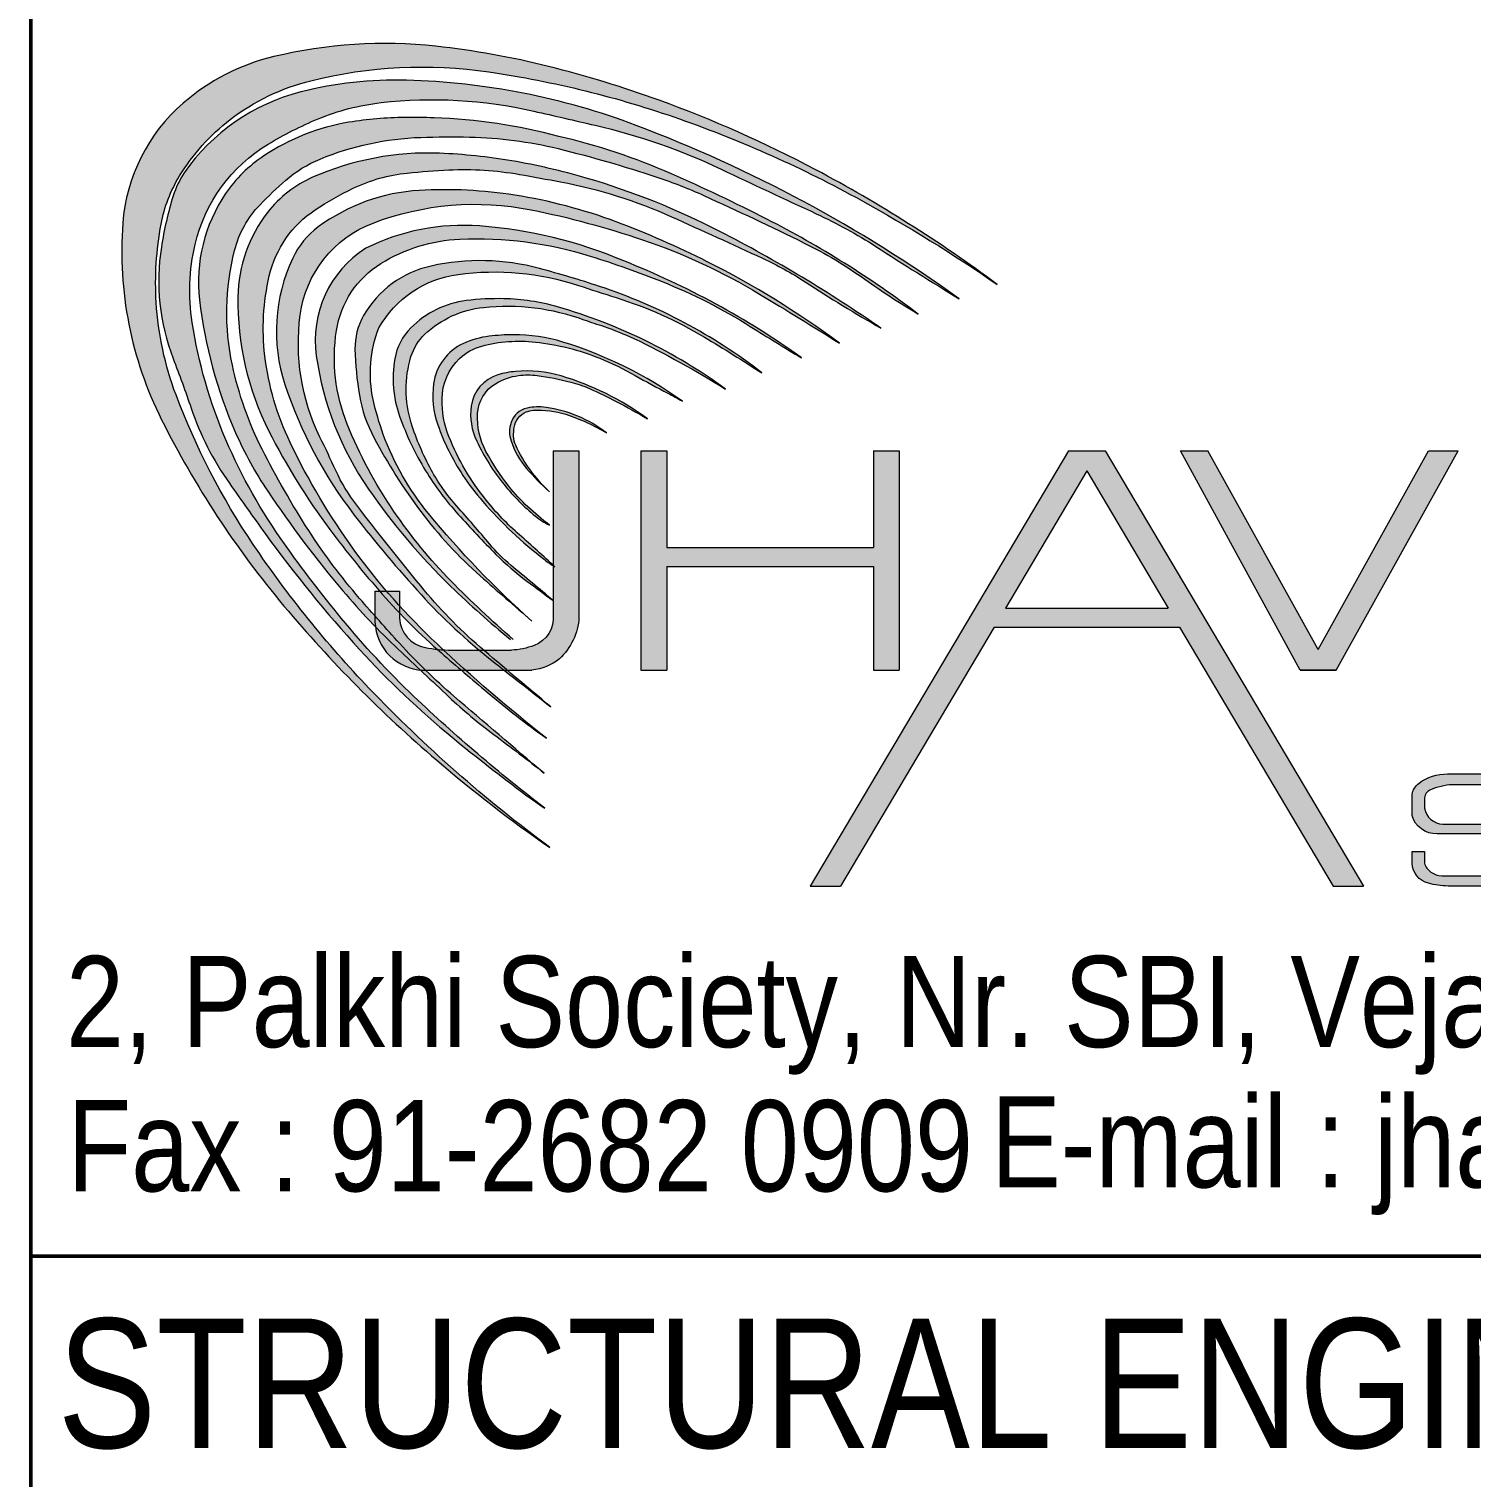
# Model space of a CAD drawing. Header units: millimetres. Extents: x 1112055 to 3390982, y -148532 to 766891.
# Drawn here: x 2876813 to 2882941, y -64697 to -58546 of the extents above; entities that cross this region are included whole.
import ezdxf

# ---------------------------------------------------------------- set-up
doc = ezdxf.new("R2010")
doc.units = ezdxf.units.MM
doc.layers.add('B TITLE BLOCK', color=250, linetype='Continuous', lineweight=0)
doc.layers.add('P_TITLE BLOCK TEXT', color=7, linetype='Continuous', lineweight=9)
doc.layers.add('FORMAT TEXT', color=7, linetype='Continuous')
doc.styles.add('SWINC', font='swissc.ttf')

msp = doc.modelspace()

# ---------------------------------------------------------------- hatches: boundary and pattern name
at = {"layer": 'P_TITLE BLOCK TEXT', "lineweight": 0}
h = msp.add_hatch(color=132, dxfattribs=at)
edge = h.paths.add_edge_path()
edge.add_arc((2877327.686310365, -64479.38407028747), 6038.818320566845, 53.40738024925572, 62.06814965141881)
edge.add_arc((2877700.517014125, -63776.17495833816), 5242.887551725973, 62.06814965141651, 70.03317482809486)
edge.add_arc((2877873.201764083, -63300.87139992452), 4737.186557550549, 70.03317482809727, 75.9785934303039)
edge.add_arc((2878157.215303482, -62163.56566253364), 3564.954485452876, 75.9785934302898, 83.79600611429903)
edge.add_arc((2878324.066491412, -60628.67088607223), 2021.017539290161, 83.7960061143419, 103.4628344697708)
edge.add_arc((2878066.367511081, -59552.20174643562), 914.1324625788377, 103.46283446981, 130.8945988032493)
edge.add_arc((2877957.743556328, -59426.77893403512), 748.2106574476162, 130.8945988032036, 175.7468558291716)
edge.add_arc((2878805.772148076, -59489.84513804015), 1598.581069979638, 175.7468558291907, 206.5994891066306)
edge.add_arc((2880997.011704765, -58392.57854451532), 4049.198292656896, 206.5994891066156, 220.035146070479)
edge.add_arc((2882196.129384045, -57385.1452435247), 5615.341665620888, 220.0351460704665, 229.4516176688131)
edge.add_arc((2882465.162851144, -57070.68561238739), 6029.182052779424, 229.451617668814, 235.2209120167594)
edge.add_arc((2882613.79951431, -57177.79952094344), 6028.771287277111, 223.7505103508455, 233.4797225032696, ccw=False)
edge.add_arc((2881599.98823945, -58148.3299885071), 4625.296068579205, 214.0067101927387, 223.7505103507768, ccw=False)
edge.add_arc((2880306.090679233, -59021.29540749524), 3064.45029813478, 200.6184789275882, 214.0067101927418, ccw=False)
edge.add_arc((2878704.724686854, -59623.79882149994), 1353.490507432949, 183.544920679443, 200.6184789276256, ccw=False)
edge.add_arc((2878700.570012724, -59624.05620190701), 1349.327868621514, 169.3544634026417, 183.544920679447, ccw=False)
edge.add_arc((2877973.207698822, -59487.33562835645), 609.2275707444999, 148.6346277784306, 169.3544634026171, ccw=False)
edge.add_arc((2878203.143082428, -59627.49811306795), 878.5151544794041, 127.5536660419962, 148.6346277784543, ccw=False)
edge.add_arc((2878235.384185418, -59669.43414806262), 931.4124110708826, 103.94398023846452, 127.55366604192349, ccw=False)
edge.add_arc((2878483.655660607, -60669.3605600825), 1961.699533587051, 81.6713849438488, 103.94398023849391, ccw=False)
edge.add_arc((2878139.293376802, -63021.6532773314), 4339.064968287168, 70.63499127281659, 81.67138494385739, ccw=False)
edge.add_arc((2877889.529126503, -63732.28222468846), 5092.308409381179, 61.11113101053928, 70.63499127282552, ccw=False)
edge.add_arc((2877027.675091372, -65294.24524391316), 6876.270530989688, 55.448239063436006, 61.11113101054082, ccw=False)
h = msp.add_hatch(color=132, dxfattribs=at)
edge = h.paths.add_edge_path()
edge.add_arc((2877292.563983785, -64517.6381762298), 5945.71254425384, 54.2476176802842, 69.31180215863496)
edge.add_arc((2878334.487363318, -61758.54928376795), 2996.445542883737, 69.31180215862965, 88.41161020678685)
edge.add_arc((2878372.154351608, -60400.18841023244), 1637.562521882748, 88.41161020676748, 104.2991623419107)
edge.add_arc((2878180.627046311, -59648.75095731662), 862.1007534376408, 104.2991623419654, 145.1882889090693)
edge.add_arc((2877838.320210751, -59393.49053439395), 435.5625221702447, 147.0513518631042, 161.3344706505925)
edge.add_arc((2879007.714972133, -59731.81453225367), 1652.602466199241, 163.1975336048323, 170.9660011900533)
edge.add_arc((2878279.462980717, -59616.0277277222), 915.2032886066266, 170.9660011900437, 201.0952379921053)
edge.add_arc((2872210.698262628, -61957.18966564701), 5589.483054560221, 18.79786891564879, 21.095237992077784, ccw=False)
edge.add_arc((2878699.387012262, -59748.52914296942), 1264.80487299786, 198.7978689156243, 215.0918986736729)
edge.add_arc((2893139.791201279, -49602.69312751679), 18913.12665141608, 215.0918986736555, 215.8857887100311)
edge.add_arc((2882317.384864551, -57432.7186215172), 5555.215955733475, 215.8857887100247, 222.4444580678737)
edge.add_arc((2881027.754292542, -58612.14949534684), 3807.587792086563, 222.4444580678692, 230.6113169813273)
edge.add_arc((2883915.387572043, -55095.27116550588), 8358.066793659933, 230.6113169813341, 233.3279145232602)
edge.add_arc((2879834.389016606, -60575.92133600941), 1524.906799863212, 233.3279145232794, 237.0330179159977)
edge.add_arc((2883086.466750927, -56511.6438531062), 6724.300380922574, 226.3963206097399, 232.6248069097913, ccw=False)
edge.add_arc((2881016.015950385, -58685.55182333513), 3722.194056935993, 219.3977118789433, 226.3963206098075, ccw=False)
edge.add_arc((2882621.351333464, -57367.02183483962), 5799.601822105465, 215.4741100902712, 219.3977118789308, ccw=False)
edge.add_arc((2879834.311449357, -59353.09856502341), 2377.30842530499, 203.2559197460804, 215.474110090279, ccw=False)
edge.add_arc((2879550.923637519, -59474.8862629512), 2068.859247535005, 188.8184660672407, 203.2559197460849, ccw=False)
edge.add_arc((2878364.02514374, -59659.01957456874), 867.7626190382475, 166.8091135261457, 188.818466067245, ccw=False)
edge.add_arc((2878179.145605562, -59615.68749410113), 677.8728804167072, 121.10774220169651, 166.8091135261227, ccw=False)
edge.add_arc((2878646.658562934, -60390.45585662792), 1582.767559845583, 112.47187289560759, 121.10774220173201, ccw=False)
edge.add_arc((2878422.122282084, -59847.62375037665), 995.3297018820507, 96.52507807223299, 112.47187289556311, ccw=False)
edge.add_arc((2878528.139486043, -60774.51764906607), 1928.266970381582, 77.1062137562335, 96.52507807220991, ccw=False)
edge.add_arc((2853953.112799693, -168128.2180968353), 112058.8664260465, 76.9695467578735, 77.10621375622333, ccw=False)
edge.add_arc((2878625.17766951, -61520.31264283684), 2633.292220426026, 64.59019371595417, 76.96954675788243, ccw=False)
edge.add_arc((2895862.292401915, -25235.06233822055), 37538.05968573023, 244.590193715946, 245.2703384407893)
edge.add_arc((2879303.733139327, -61186.91460751406), 2043.774107647713, 57.155668810651775, 65.27033844078937, ccw=False)
edge.add_arc((2889527.484385621, -45349.68239032327), 16806.77001837458, 237.1556688106471, 238.5822244072819)
h = msp.add_hatch(color=132, dxfattribs=at)
edge = h.paths.add_edge_path()
edge.add_arc((2877936.733583648, -63282.73074003113), 4414.172975186326, 53.01612924513929, 62.88470590878052)
edge.add_arc((2876525.918008327, -66037.89234122391), 7509.543072012089, 62.88470590886419, 66.31099627690466)
edge.add_arc((2878448.101323983, -61656.75214404917), 2725.279479124655, 66.31099627691248, 76.91710299819529)
edge.add_arc((2878447.067785308, -61335.57811390866), 2413.801563220216, 75.16724703513732, 87.92433128888302)
edge.add_arc((2878431.757675692, -61758.00625733113), 2836.507058572818, 87.92433128887626, 90.4479325667398)
edge.add_arc((2878421.403725423, -60433.6427049332), 1512.10303291298, 90.44793256672983, 99.46315152079629)
edge.add_arc((2878325.683645537, -59859.37348367962), 929.9110781543411, 99.46315152082387, 123.6125298632602)
edge.add_arc((2878140.060230397, -59580.12029384136), 594.592727517248, 123.6125298632808, 145.7118384992368)
edge.add_arc((2878197.208383672, -59619.08682064772), 663.7613738361587, 145.7118384991812, 186.6728121484015)
edge.add_arc((2879504.895176006, -59466.09797666852), 1980.366984208918, 186.6728121483766, 203.6550427976465)
edge.add_arc((2879144.995852776, -59623.74603876636), 1587.454227547668, 203.6550427976726, 213.9289290409043)
edge.add_arc((2881879.392234698, -57784.3032158327), 4882.97747466837, 213.9289290409034, 220.1424188926539)
edge.add_arc((2880399.108475589, -59032.6920993674), 2946.559438195988, 220.142418892639, 226.8152722522467)
edge.add_arc((2645760.310324883, -309031.1384814371), 339915.787271188, 46.765628140033584, 46.81527225225318, ccw=False)
edge.add_arc((2880074.474172704, -59811.6720194322), 2156.529415370682, 226.7656281399967, 233.4091527490855)
edge.add_arc((2873696.383514231, -68402.64514661966), 8543.230381919586, 51.60004897864292, 53.4091527490869, ccw=False)
edge.add_arc((2905477.670093346, -30222.77297085513), 41136.21919746596, 229.2381174641753, 229.9402789040417, ccw=False)
edge.add_arc((2880370.064614065, -59349.36605794427), 2681.69699572938, 222.332728622518, 229.2381174643252, ccw=False)
edge.add_arc((2886273.225118278, -53971.73613030209), 10667.07160040828, 220.9611253449949, 222.3327286225242, ccw=False)
edge.add_arc((2880123.474104276, -59310.31186957903), 2523.372903979711, 212.7878394636024, 220.9611253449916, ccw=False)
edge.add_arc((2881240.205102026, -58590.96326133366), 3851.736762852996, 206.8507668105036, 212.7878394635863, ccw=False)
edge.add_arc((2879123.240362765, -59662.67450295728), 1478.95259804265, 192.1376993457829, 206.850766810478, ccw=False)
edge.add_arc((2878717.243915936, -59749.99205295662), 1063.672608912394, 165.7026492173331, 192.1376993457901, ccw=False)
edge.add_arc((2878108.532964231, -59594.86355059956), 435.505533238029, 135.9985851139073, 165.7026492173149, ccw=False)
edge.add_arc((2879087.007369188, -60539.81199705102), 1795.777464733103, 131.2171625217488, 135.9985851138179, ccw=False)
edge.add_arc((2878250.492384629, -59584.845955426), 526.2431169903215, 112.3874090602346, 131.2171625218565, ccw=False)
edge.add_arc((2878518.311668556, -60235.02975049861), 1229.425978161584, 91.89429604947628, 112.38740906024071, ccw=False)
edge.add_arc((2878607.336742776, -62926.74332010177), 3922.61134212108, 88.85882096968658, 91.8942960494582, ccw=False)
edge.add_arc((2878651.099546894, -60729.81160809741), 1725.243796574891, 76.24362541446499, 88.85882096969561, ccw=False)
edge.add_arc((2877772.118228089, -64320.18154158247), 5421.64264113429, 71.62296314053287, 76.24362541447601, ccw=False)
edge.add_arc((2878842.335339366, -61098.68003650535), 2027.023868355074, 65.54379506611372, 71.62296314055698, ccw=False)
edge.add_arc((2873128.411970634, -73662.18025901205), 15828.85193946669, 63.83661002077952, 65.54379506612372, ccw=False)
edge.add_arc((2879296.260515667, -61107.21260411946), 1840.658042824831, 54.49647087520481, 63.836610020771786, ccw=False)
edge.add_arc((2882227.571302982, -56998.20182343062), 3206.772246694612, 234.4964708751679, 239.3390621587379)
h = msp.add_hatch(color=132, dxfattribs=at)
edge = h.paths.add_edge_path()
edge.add_arc((2876951.314219858, -64843.54433320196), 6115.091413447024, 55.28720005186844, 62.77266649209232)
edge.add_arc((2878274.528928353, -62271.86540453964), 3222.959038038507, 62.77266649214666, 73.66009049672861)
edge.add_arc((2878392.856865844, -61868.25923678618), 2802.364887536428, 73.66009049672591, 80.3020621032612)
edge.add_arc((2878463.01006585, -61457.75715545764), 2385.911492487743, 80.3020621032511, 87.71879765213814)
edge.add_arc((2878509.416424027, -60292.80860630191), 1220.038998489239, 87.71879765216585, 113.7335407099921)
edge.add_arc((2878217.211505064, -59628.20457182884), 494.0347028317402, 113.7335407100607, 142.1411216386609)
edge.add_arc((2878300.626982355, -59693.0456531594), 599.6874722359335, 142.1411216386363, 179.0839824051884)
edge.add_arc((2878919.358842846, -59702.93848591777), 1218.498415354188, 179.0839824051945, 206.9126001334905)
edge.add_arc((2880404.879686324, -58948.87993201929), 2884.444536672008, 206.9126001335116, 216.6660081225306)
edge.add_arc((2881519.518821381, -58119.0817533316), 4274.043550310446, 216.6660081225243, 221.4175533272189)
edge.add_arc((2880350.717987902, -59150.15486501298), 2715.452151023366, 221.417553327226, 228.8969356125935)
edge.add_arc((2888814.476387631, -49449.01389855625), 15589.74212367209, 228.8969356125965, 229.8411236474184)
edge.add_arc((2881233.101743108, -58433.4315334256), 3834.020038729528, 229.8411236474278, 234.6107852575652)
edge.add_arc((2883251.189950235, -56160.67436377426), 6863.476180973379, 226.7327607072942, 231.8632390979762, ccw=False)
edge.add_arc((2880497.612554273, -59086.04916579313), 2846.013523038951, 216.012105859482, 226.732760707364, ccw=False)
edge.add_arc((2880579.668259613, -59026.4057130752), 2947.455527311834, 205.6454571080836, 216.0121058594719, ccw=False)
edge.add_arc((2878978.607662365, -59795.0678496255), 1171.438490161112, 186.8155097429019, 205.6454571080699, ccw=False)
edge.add_arc((2878787.529498299, -59817.90500248656), 979.0004473171089, 166.8301474618934, 186.8155097428952, ccw=False)
edge.add_arc((2878286.594384003, -59700.68977629919), 464.5343182366519, 123.5863709554703, 166.8301474618524, ccw=False)
edge.add_arc((2878759.073623225, -60412.19532691631), 1318.628446548626, 115.55857844036399, 123.58637095541809, ccw=False)
edge.add_arc((2878492.23634119, -59854.22813318462), 700.1387341347156, 95.85490133410048, 115.55857844040361, ccw=False)
edge.add_arc((2878750.447093144, -62372.26456957871), 3231.379593368979, 92.71483869402857, 95.85490133412202, ccw=False)
edge.add_arc((2878661.895751692, -60504.81638947235), 1361.833112148122, 80.06109503446169, 92.71483869400879, ccw=False)
edge.add_arc((2876622.108817643, -72145.5937749881), 13179.97293512776, 79.2857111357738, 80.06109503447732, ccw=False)
edge.add_arc((2878681.642598577, -61260.69925184957), 2101.949276794022, 65.80530353127091, 79.28571113577902, ccw=False)
edge.add_arc((2862273.433696589, -97779.6602503966), 42137.73116980973, 65.22654519456478, 65.80530353127011, ccw=False)
edge.add_arc((2879340.172637368, -60798.86628999528), 1408.715713820771, 56.83056846317743, 65.22654519455148, ccw=False)
edge.add_arc((2883498.416899077, -54436.99762712001), 6191.571663886253, 236.8305684631771, 240.330725506733)
h = msp.add_hatch(color=132, dxfattribs=at)
edge = h.paths.add_edge_path()
edge.add_arc((2877953.579429399, -62989.66101152859), 3869.492984916851, 53.45077465836024, 63.24895756191704)
edge.add_arc((2877953.57942925, -62989.66101180531), 3869.49298524187, 63.24895756193371, 69.50129580793052)
edge.add_arc((2878531.816101514, -61442.99014470134), 2218.266646925709, 69.50129580792633, 81.02466550397396)
edge.add_arc((2878579.660017287, -61140.07160973376), 1911.593076024197, 81.02466550397408, 93.2335313960914)
edge.add_arc((2878516.757193489, -60026.6637728396), 796.4097832292291, 93.23353139607586, 126.5489646332134)
edge.add_arc((2878252.235504957, -59669.82140997368), 352.2159115420988, 126.5489646330728, 154.7327908249049)
edge.add_arc((2878589.410287617, -59828.96717825557), 725.062005304673, 154.7327908248809, 198.2173147103059)
edge.add_arc((2879662.974527607, -59475.63767995524), 1855.275220481804, 198.2173147103031, 217.7196306197685)
edge.add_arc((2882503.984212285, -57278.30061518484), 5446.8801827076, 217.7196306197787, 222.3629290591777)
edge.add_arc((2880325.526471404, -59264.92270296988), 2498.601795490842, 222.3629290591844, 231.7364027694669)
edge.add_arc((2940363.466308838, 16855.67800034618), 99446.526329008, 231.736402769479, 231.9209567121596)
edge.add_arc((2890068.450303383, -48057.66495404929), 17335.6562169401, 229.1543371190386, 230.4503089388849, ccw=False)
edge.add_arc((2880108.518622829, -59577.78263955111), 2106.954677765277, 219.2765559648493, 229.1543371190085, ccw=False)
edge.add_arc((2889867.797996663, -51596.57124600235), 14714.22516764535, 217.5748957151368, 219.276555964844, ccw=False)
edge.add_arc((2878812.622204078, -60102.48877911795), 765.4780954196185, 204.6714784584487, 217.5748957151624, ccw=False)
edge.add_arc((2871971.223669676, -63245.055393148), 6763.164466838911, 24.67147845843822, 26.00574068749852)
edge.add_arc((2878866.252982123, -59881.26967756789), 908.6334684562382, 172.400002179118, 206.0057406875139, ccw=False)
edge.add_arc((2878448.612006964, -59825.54449012295), 487.2912314897691, 110.8295050099068, 172.4000021790866, ccw=False)
edge.add_arc((2878708.248367658, -60507.98318971532), 1217.451226621792, 78.67766828733892, 110.82950500995801, ccw=False)
edge.add_arc((2878202.629006571, -63033.23815418805), 3792.827621238118, 71.27996263670212, 78.67766828735472, ccw=False)
edge.add_arc((2878600.161254877, -61860.13079418232), 2554.194194212751, 58.949448242056576, 71.2799626367094, ccw=False)
edge.add_arc((2868773.110959435, -78182.45116319043), 21606.46596786524, 57.890116068148984, 58.94944824206192, ccw=False)
h = msp.add_hatch(color=132, dxfattribs=at)
edge = h.paths.add_edge_path()
edge.add_line((2878858.818621939, -61138.70856045782), (2878870.72814108, -61138.70856045782))
edge.add_arc((2881658.349178812, -57901.52277730651), 4272.025613768601, 224.4152357703063, 229.2674421493812, ccw=False)
edge.add_arc((2880168.474209742, -59361.29244750705), 2186.203254721061, 214.3545270102373, 224.4152357703418, ccw=False)
edge.add_arc((2879964.769768389, -59500.53445104732), 1939.456755309875, 201.8986111304283, 214.3545270101826, ccw=False)
edge.add_arc((2878865.52607392, -59942.39663113015), 754.7294086141636, 171.2118722929944, 201.8986111306538, ccw=False)
edge.add_arc((2878522.993015989, -59889.44238727716), 408.1272624547443, 121.70418698994419, 171.211872292822, ccw=False)
edge.add_arc((2878675.873233164, -60136.93609800901), 699.0318819729586, 92.64938196632761, 121.7041869898417, ccw=False)
edge.add_arc((2878717.69568827, -61040.7476601517), 1603.810560772421, 72.5609156551485, 92.64938196649479, ccw=False)
edge.add_arc((2877881.20976281, -63703.61051092426), 4394.965745548189, 68.33645517902448, 72.56091565515908, ccw=False)
edge.add_arc((2878654.767249536, -61756.14047107672), 2299.487103006025, 57.8511842606743, 68.33645517892262, ccw=False)
edge.add_arc((2886979.755588824, -48510.05556883047), 13345.45444649002, 237.8511842608832, 238.9481287370389)
edge.add_arc((2878060.599286065, -62777.53289540614), 3489.515379781485, 54.31799968907464, 68.47983176014873)
edge.add_arc((2878589.523970034, -61288.56124480827), 1911.084587936116, 66.8563058558397, 85.85399925657701)
edge.add_arc((2878659.73830992, -60319.92629790273), 939.9081292473481, 85.85399925656851, 116.2518230928246)
edge.add_arc((2878495.254493937, -59869.25306358784), 465.8552116960024, 122.6386322867477, 188.0987234820957)
edge.add_arc((2879338.540151738, -59749.25491007221), 1317.635850993865, 188.0987234821827, 214.7424679282134)
edge.add_arc((2880574.91422208, -58891.79242926314), 2822.249671154209, 214.7424679281852, 225.7640883251359)
edge.add_arc((2881228.554147163, -58220.48210956286), 3759.214290018042, 225.7640883252697, 230.9217965040548)
h = msp.add_hatch(color=132, dxfattribs=at)
edge = h.paths.add_edge_path()
edge.add_arc((2878525.467677271, -61807.67500518182), 2282.205641918419, 52.08510123108772, 71.80500871354744)
edge.add_arc((2877713.80619321, -64277.08496714816), 4881.586322960243, 71.80500871358544, 74.93710661869666)
edge.add_arc((2878730.762850659, -60498.34756910232), 968.3961708541735, 74.93710661871812, 102.4675891183869)
edge.add_arc((2878616.85831172, -59983.17845684629), 440.7850847153088, 102.4675891185671, 150.0258364486999)
edge.add_arc((2878472.302926015, -59899.806256052), 273.9103310742564, 150.0258364486357, 181.2845138723869)
edge.add_arc((2879531.078332375, -59876.06559649111), 1332.951869468089, 181.2845138723716, 189.7474603923915)
edge.add_arc((2878808.3748996, -60000.21577948252), 599.6623497884266, 189.7474603924291, 208.0002640887833)
edge.add_arc((2880409.626611557, -59148.80567464572), 2413.196526931497, 208.0002640887507, 216.8454368057424)
edge.add_arc((2879928.419423424, -59509.39017155267), 1811.880023462418, 216.8454368057663, 228.6207560839306)
edge.add_arc((2917411.615990832, -16961.98762276852), 58515.24402032363, 228.6207560839339, 228.9060257595742)
edge.add_arc((2881682.463212142, -57994.91450684845), 4107.103965589062, 219.4514480692656, 228.2904279772985, ccw=False)
edge.add_arc((2879398.616822397, -59874.32403991175), 1149.379413687675, 200.0239070842698, 219.4514480692758, ccw=False)
edge.add_arc((2879394.034186268, -59875.99414882636), 1144.501933024352, 192.3194102271753, 200.0239070842868, ccw=False)
edge.add_arc((2878791.740065549, -60007.52926065669), 528.0121167957358, 158.664399972473, 192.3194102271431, ccw=False)
edge.add_arc((2878698.212876929, -60042.75959006186), 458.6101314097943, 97.73922979282042, 150.283509922843, ccw=False)
edge.add_arc((2878790.545282809, -60722.16103632971), 1144.256978084755, 71.77680479682351, 97.73922979254502, ccw=False)
edge.add_arc((2882946.648106763, -48098.52855933669), 12145.93818968777, 251.7768047968466, 252.567824110387)
edge.add_arc((2878780.482501235, -61366.6632080672), 1760.906632537805, 59.16484183461091, 72.56782411041388, ccw=False)
edge.add_arc((2875797.85608523, -66363.09219361296), 7579.872429387149, 56.984581297399586, 59.164841834605284, ccw=False)
h = msp.add_hatch(color=132, dxfattribs=at)
edge = h.paths.add_edge_path()
edge.add_arc((2878439.379456619, -61896.84531081819), 2257.333312194567, 53.79917193803367, 74.05763102097495)
edge.add_arc((2878810.439336, -60597.87594517729), 906.405169404246, 74.05763102096087, 88.70665562101381)
edge.add_arc((2878806.381088797, -60777.62771628647), 1086.202746096438, 88.7066556210017, 97.13749609269036)
edge.add_arc((2878721.507109098, -60099.83541911993), 403.117106866123, 97.1374960927786, 135.0369673459298)
edge.add_arc((2878611.197999015, -59989.66856055289), 247.217021892065, 135.0369673458452, 170.1898613316037)
edge.add_arc((2878843.925087397, -60029.90992062249), 483.3975984188643, 170.1898613316153, 199.4159961850853)
edge.add_arc((2879537.238398341, -59785.53817302083), 1218.517247294408, 199.4159961850969, 211.5021791769066)
edge.add_arc((2879570.36545974, -59765.23615055451), 1257.370488004856, 211.5021791769321, 222.0730402201869)
edge.add_arc((2882518.530771391, -57103.88310248232), 5229.080290003461, 222.0730402201968, 224.6311614513941)
edge.add_arc((2879592.08684678, -59992.88985395491), 1116.85047467536, 224.6311614513965, 233.5458073493838)
edge.add_arc((2913358.271504136, -14284.12863718662), 57945.06598676097, 233.5458073493828, 233.6839679009715)
edge.add_arc((2859863.660702107, -83765.89599309747), 29786.49175991069, 49.92232914479881, 50.37208949815137)
edge.add_arc((2879308.24795042, -60284.72635029526), 700.510405798529, 219.9746739940677, 230.3720894981621, ccw=False)
edge.add_arc((2873451.300447682, -65194.87875985297), 6942.357559492284, 39.97467399401346, 41.74776493043165)
edge.add_arc((2879250.576029658, -60019.23383317063), 830.601830774161, 208.7369917656228, 221.7477649304531, ccw=False)
edge.add_arc((2879476.053076781, -59895.59948016204), 1087.750332661944, 197.3262203633998, 208.7369917656221, ccw=False)
edge.add_arc((2878895.981818806, -60076.56281066792), 480.1070233759743, 163.1950476221407, 197.3262203633222, ccw=False)
edge.add_arc((2878644.12047254, -60000.49763225672), 217.0099897446691, 133.2193021887524, 163.1950476221252, ccw=False)
edge.add_arc((2878789.276270509, -60154.96853989655), 428.9804286904618, 96.0257842255076, 133.2193021890629, ccw=False)
edge.add_arc((2878844.325488998, -60676.46921044089), 953.3785273152646, 69.94961683805019, 96.02578422542211, ccw=False)
edge.add_arc((2879620.381664587, -58550.09214677326), 1310.190027996884, 249.9496168381196, 253.9176478194718)
edge.add_arc((2877916.658364576, -63304.48305582105), 3743.799098109684, 66.92861449592738, 69.01444899371432, ccw=False)
edge.add_arc((2877468.6772145, -63779.87967946009), 4362.576241277921, 58.12212091340979, 63.961052357901224, ccw=False)
h = msp.add_hatch(color=132, dxfattribs=at)
edge = h.paths.add_edge_path()
edge.add_arc((2878563.684045533, -61560.86165730948), 1763.177941954937, 54.40415380801237, 72.89465886731269)
edge.add_arc((2878874.895310715, -60549.58907442623), 705.1020049509874, 72.89465886732604, 90.33272499459642)
edge.add_arc((2878875.852502374, -60714.41716453283), 869.9328743553107, 90.33272499458998, 97.06888331376085)
edge.add_arc((2878815.225017818, -60225.50597490942), 377.2769668134562, 97.06888331377186, 114.3860548473338)
edge.add_arc((2878750.098506938, -60081.84244511255), 219.5408827670413, 114.3860548473074, 172.373170021236)
edge.add_arc((2878906.396388229, -60102.77153252067), 377.2337944523421, 172.3731700213943, 199.3428935672339)
edge.add_arc((2879464.944896505, -59906.70107486869), 969.1966821898288, 199.3428935671788, 213.5415274181634)
edge.add_arc((2879549.550938759, -59850.6133285924), 1070.70538955182, 213.541527418174, 220.984417073429)
edge.add_arc((2880105.465953091, -59367.62916187268), 1807.125927339986, 220.9844170734543, 232.4085544282341)
edge.add_arc((2879261.758569319, -60463.54396633444), 424.0599823786922, 232.4085544282907, 239.784364308454)
edge.add_arc((2873460.024461583, -66920.32779597527), 8265.686448260483, 47.46137804963023, 48.86303749327323)
edge.add_arc((2879672.063308265, -59808.60067385402), 1177.093295662573, 218.9083538298819, 228.8630374935072, ccw=False)
edge.add_arc((2879574.649882717, -59887.22685255764), 1051.907627726345, 201.7874292417001, 218.9083538298755, ccw=False)
edge.add_arc((2878984.387386682, -60123.16479847849), 416.2374864148537, 179.13406309672, 201.7874292417348, ccw=False)
edge.add_arc((2878809.989817996, -60120.52884883063), 241.8199982058296, 133.6215333948996, 179.134063096757, ccw=False)
edge.add_arc((2878793.060550196, -60102.76473961295), 217.2809744967875, 104.9504250511564, 133.6215333946541, ccw=False)
edge.add_arc((2878897.078750325, -60492.31385857346), 620.4785712604926, 83.71208113019202, 104.95042505102529, ccw=False)
edge.add_arc((2878852.678394113, -60895.26621683234), 1025.869733796266, 67.91761218114561, 83.71208113021532, ccw=False)
edge.add_arc((2878755.70432727, -61134.29530128163), 1283.821033169663, 60.42829054111451, 67.91761218113021, ccw=False)
edge.add_arc((2881570.951892205, -56172.86091830269), 4420.690338397717, 240.4282905411132, 242.4768509611845)
edge.add_arc((2878757.931184547, -61571.29700372917), 1666.689859181682, 60.051972186288026, 62.47685096120131, ccw=False)
h = msp.add_hatch(color=132, dxfattribs=at)
edge = h.paths.add_edge_path()
edge.add_arc((2878734.124739952, -61166.64607825423), 1196.3833128209, 53.77482452010335, 73.46652142467288)
edge.add_arc((2878927.848835455, -60514.04500985601), 515.6357974610971, 73.46652142482378, 95.26531184413001)
edge.add_arc((2878916.076914031, -60386.3067705118), 387.3562748300646, 95.26531184426388, 106.5237001269415)
edge.add_arc((2878851.650189197, -60169.13570937388), 160.8301777394883, 106.5237001273246, 172.3154988674014)
edge.add_arc((2878953.711994595, -60182.906894848), 263.8168645833206, 172.3154988673513, 205.4996475875201)
edge.add_arc((2879557.230720393, -59895.04778573093), 932.4705261224874, 205.4996475874536, 218.942518581154)
edge.add_arc((2879557.230720244, -59895.04778583733), 932.4705259431972, 218.9425185811777, 230.5936621253486)
edge.add_arc((2879139.722961913, -60403.21543268884), 274.7874065172925, 230.5936621255945, 245.3563809870463)
edge.add_arc((2879571.447603321, -59907.59334788287), 924.1435081155448, 218.8547993056408, 233.76164157485522, ccw=False)
edge.add_arc((2879571.447603406, -59907.59334781872), 924.1435082326882, 207.9136490481891, 218.8547993056466, ccw=False)
edge.add_arc((2879027.427131785, -60195.80330972573), 308.4948619265621, 177.041810907339, 207.9136490481203, ccw=False)
edge.add_arc((2878877.742181998, -60188.06818054047), 158.6101848865218, 121.28663662466289, 177.0418109073273, ccw=False)
edge.add_arc((2878926.197836151, -60267.80562006905), 251.9161851309566, 97.41777900954571, 121.28663662435969, ccw=False)
edge.add_arc((2878932.842185147, -60318.84027999292), 303.3815510211779, 82.58222099037772, 97.41777900962228, ccw=False)
edge.add_arc((2878815.978126071, -61216.46283377045), 1208.579572086544, 75.64489222989539, 82.58222099040847, ccw=False)
edge.add_arc((2878989.585111901, -60538.10215749838), 508.3563272331585, 66.15815399281303, 75.64489222987169, ccw=False)
edge.add_arc((2878439.377205973, -61783.12696049748), 1869.537982938167, 62.28636535536077, 66.15815399286919, ccw=False)
edge.add_arc((2877786.175463617, -63026.57388674341), 3274.113639368478, 59.63748441652473, 62.28636535536748, ccw=False)
h = msp.add_hatch(color=132, dxfattribs=at)
edge = h.paths.add_edge_path()
edge.add_arc((2878932.927265249, -60696.83587926919), 548.9571071027008, 52.43887609295007, 81.89911070131512)
edge.add_arc((2878978.000350911, -60380.17110655493), 229.1006372181981, 81.89911070129891, 102.2464079620134)
edge.add_arc((2878948.920058468, -60246.19489210159), 92.00472389502093, 102.2464079620537, 161.9990718887673)
edge.add_arc((2878980.788000634, -60256.54998489832), 125.5128376080606, 161.999071888923, 198.0009281112728)
edge.add_arc((2879188.504684938, -60189.05502297358), 343.9202340649691, 198.0009281109524, 220.6716531574066)
edge.add_arc((2879667.340262827, -59777.60344507768), 975.2489215212072, 220.6716531574654, 228.8148331924049)
edge.add_arc((2879455.9064928, -60046.68014603762), 633.7751892053882, 204.9513687923631, 227.1815915671062, ccw=False)
edge.add_arc((2878966.59616611, -60274.34387716443), 94.09438514802316, 180.8823689892889, 204.9513687918235, ccw=False)
edge.add_arc((2879113.770084952, -60272.07718369343), 241.2857581346001, 171.9576228936328, 180.8823689892917, ccw=False)
edge.add_arc((2878957.54667791, -60250.00357520524), 83.51061087160174, 112.3077970323533, 171.9576228937481, ccw=False)
edge.add_arc((2878962.479265284, -60262.02580564436), 96.50539608950139, 93.65673225907648, 112.3077970324041, ccw=False)
edge.add_arc((2878980.191898981, -60539.18059411681), 374.2256045122943, 72.2864765172771, 93.6567322590385, ccw=False)
edge.add_arc((2878847.622410703, -60954.23744147587), 809.9397949574302, 58.76836075443322, 72.28647651720792, ccw=False)
for color, points in [(256, [(2879040.837694047, -61059.71575601924), (2879040.837694047, -60337.13899490157), (2879150.050027428, -60337.13899490157), (2879150.050027428, -61045.46610162118, -0.1971644618703633), (2879067.259643024, -61221.25254637598, -0.1370125281294121), (2878950.439003458, -61269.55983205095), (2878484.326688305, -61269.55983205095, -0.1806806632645672), (2878346.875701133, -61208.89241959447, -0.1938255351077862), (2878283.283065854, -61064.45150535194), (2878283.283065854, -60934.17662820163), (2878387.403633535, -60934.17662820163), (2878387.403633535, -61047.89708491835, 0.3491660753473304), (2878496.909390688, -61173.65553366185, 0.0418260561423153), (2878608.517442988, -61184.7302070734), (2878862.915865986, -61184.7302070734, 0.0753803811725278), (2878959.552401073, -61164.80242646941, 0.2867859399539136)]), (7, [(2880511.184288796, -60337.13899490157), (2880401.971955415, -60337.13899490157), (2880401.971955415, -60748.24043545676), (2879522.964043869, -60748.24043545676), (2879522.964043869, -60337.13899490157), (2879413.751710488, -60337.13899490157), (2879413.751710488, -61269.55983205095), (2879522.964043869, -61269.55983205095), (2879522.964043869, -60829.52742144921), (2880401.971955415, -60829.52742144921), (2880401.971955415, -61269.55983205095), (2880511.184288796, -61269.55983205095)]), (7, [(2882886.27378718, -60337.13899490157), (2882760.614610177, -60337.13899490157), (2882291.464073186, -61181.34191699456), (2881822.313536217, -60337.13899490157), (2881706.00249585, -60337.13899490157), (2882214.830410242, -61269.55983205095), (2882368.097736131, -61269.55983205095)])]:
    msp.add_hatch(color=color, dxfattribs=at).paths.add_polyline_path(points)
h = msp.add_hatch(color=7, dxfattribs=at)
h.paths.add_polyline_path([(2881386.664210801, -60337.13899490157), (2881229.855087195, -60337.13899490157), (2880132.427051108, -62186.50474674861), (2880261.820729148, -62186.50474674861), (2880914.318610225, -61086.92719379802), (2881702.200687772, -61086.92719379802), (2882354.698568849, -62186.50474674861), (2882484.092246889, -62186.50474674861)])
h.paths.add_polyline_path([(2881308.259648988, -60423.06492550347), (2881653.964357398, -61005.64020782687), (2880962.554940599, -61005.64020782687)], flags=16)
h = msp.add_hatch(color=7, dxfattribs=at)
edge = h.paths.add_edge_path()
edge.add_line((2883151.845883815, -61842.46072713974), (2883151.845883815, -61797.63151020069))
edge.add_arc((2883076.070639459, -61846.87487629116), 90.3703312034293, 33.01826321581262, 89.55826277265852)
edge.add_line((2883076.76736694, -61756.50723091759), (2882862.61287929, -61756.50723091759))
edge.add_arc((2882874.057540585, -62019.98934808398), 263.7305563305994, 92.48714741880563, 114.0429537284402)
edge.add_arc((2882783.051566925, -61815.99829414966), 40.35992860487605, 114.0429537289911, 173.369158315243)
edge.add_line((2882742.961615874, -61811.33785831033), (2882742.961615874, -61856.30494149555))
edge.add_arc((2882825.321061639, -61839.73860365631), 84.00905817534507, 191.3730973810368, 266.9893197897208)
edge.add_line((2882820.908729086, -61923.63170930908), (2883092.253238768, -61923.63170930908))
edge.add_arc((2883099.862180417, -62048.21949869105), 124.8199233108705, 15.593509061284578, 93.49488039934567, ccw=False)
edge.add_line((2883220.087860063, -62014.66656724307), (2883220.387868927, -62094.49418100285))
edge.add_arc((2883112.230105907, -62066.20214573563), 111.7968736685112, 286.83610795891485, 345.34095802308616, ccw=False)
edge.add_arc((2883035.035883723, -61730.5838090036), 455.9845843599547, 270.9573158560379, 283.90443097195975, ccw=False)
edge.add_line((2883042.654262697, -62186.50474674861), (2882843.413745962, -62186.50474674861))
edge.add_arc((2882850.398547946, -61830.44065412729), 356.1325954028901, 255.2817551210333, 268.8761901035025, ccw=False)
edge.add_arc((2882783.708380738, -62084.31905876812), 93.64102841167592, 183.4260365921121, 255.2817551215112, ccw=False)
edge.add_line((2882690.234709946, -62089.91504584545), (2882690.234709946, -62039.43494529383))
edge.add_line((2882690.234709946, -62039.43494530093), (2882742.961615885, -62039.43494530093))
edge.add_line((2882742.961615874, -62039.43494530093), (2882742.961615874, -62089.94575691457))
edge.add_arc((2882813.442356303, -62066.20800526628), 74.37079818738762, 198.6134072767098, 234.8504137460676)
edge.add_arc((2882824.20929656, -62050.91634725583), 93.07271808020036, 234.8504137461016, 265.264439794398)
edge.add_line((2882816.525487656, -62143.67134673278), (2883073.281861143, -62143.67134673278))
edge.add_arc((2883064.06321522, -62028.10244475784), 115.9359932841271, 274.5606862052432, 333.2673842336911)
edge.add_line((2883167.60744407, -62080.253640414), (2883168.195691766, -62034.43210083236))
edge.add_arc((2883096.183556965, -62044.61440089847), 72.72844555372058, 8.048099003174235, 64.756195017696)
edge.add_arc((2883060.292330481, -62120.73602200196), 156.8871131994469, 64.7561950177697, 84.27045226377497)
edge.add_line((2883075.954824694, -61964.63268263861), (2882797.396853669, -61964.63268263861))
edge.add_arc((2882793.53484972, -61857.27782536986), 107.4243010288788, 195.9277156250602, 272.06028075514087, ccw=False)
edge.add_line((2882690.234709946, -61886.75767567325), (2882690.234709946, -61798.3208414456))
edge.add_arc((2882768.039892057, -61812.48592972419), 79.08410769806677, 127.42578174388979, 169.6818301061448, ccw=False)
edge.add_arc((2882835.885870473, -61901.14207853693), 190.7218679370872, 88.35670740954538, 127.42578174516649, ccw=False)
edge.add_line((2882841.35518896, -61710.49864837051), (2883077.630378078, -61710.49864837051))
edge.add_arc((2883078.529218506, -61868.70960042429), 158.213505313575, 45.30042708150512, 90.3255097660695, ccw=False)
edge.add_arc((2883140.606786341, -61805.97759487621), 69.95859638909987, 1.8933564715915168, 45.30042708077201, ccw=False)
edge.add_line((2883210.527189103, -61803.66621248391), (2883210.527189103, -61842.46072714265))
edge.add_line((2883210.527189103, -61842.46072713974), (2883151.845883825, -61842.46072713974))

# ---------------------------------------------------------------- linework, layer by layer
at = {"layer": 'B TITLE BLOCK', "color": 250, "lineweight": 0}
msp.add_line((2876820.536620433, 47881.86077154669), (2876820.536620433, -90897.86832084473), dxfattribs=at)
at = {"layer": 'B TITLE BLOCK', "color": 250, "lineweight": 0, "const_width": 15.26111845840563}
msp.add_lwpolyline([(2895123.172950653, -90897.86832084473), (2876820.536620432, -90897.86832084473), (2876820.536620432, -55988.12901590033), (2895123.172950653, -55988.12901590033)], close=True, dxfattribs=at)
msp.add_lwpolyline([(2876820.536620432, -63758.92561179063), (2895123.172950653, -63758.92561179063)], dxfattribs=at)
at = {"layer": 'P_TITLE BLOCK TEXT', "color": 132, "lineweight": 0}
for points in [[(2880927.55550058, -59630.85145492585, 0.0378077344590599), (2880156.39575652, -59144.05562884467, 0.0347679777517854), (2879490.837255539, -58848.43477513165, 0.0259476034711019), (2879020.948147281, -58704.82802318771, 0.0341231325262742), (2878542.475136958, -58619.48957079709, 0.0860239859578199), (2877853.544148961, -58663.18859937521, 0.1202685463825944), (2877467.91281629, -58861.1951347181, 0.1982422965544351), (2877211.593383643, -59371.28922594957, 0.1354391661309318), (2877376.387729036, -60205.61159429433, 0.0586913647724932), (2877896.743017076, -60997.25527634834, 0.0411102443579723), (2878545.652330238, -61652.00349068655, 0.0251786142158179), (2879026.034062484, -62022.79924198696, -0.0424772162099488), (2878258.869535364, -61346.81236726338, -0.0425409834133469), (2877765.746950668, -60735.21179125099, -0.058483720823887), (2877437.930644497, -60100.42174155278, -0.0746355753155785), (2877353.823909229, -59707.48659065728, -0.0619967981424928), (2877374.465640714, -59374.79150002719, -0.0906544603941746), (2877453.009280315, -59170.23652975333, -0.0922433481412321), (2877667.684357179, -58931.02641212418, -0.1033826611895562), (2878010.938855343, -58765.46878739902, -0.09748963543525802), (2878767.808581185, -58728.34995273199, -0.0481926094262887), (2879578.062371921, -58928.06944676991, -0.041579616785334), (2880349.685930049, -59273.66882607249, -0.0247140572276785), (2880927.55550058, -59630.85145492585, 0.3374903865144703)], [(2880766.545183005, -59692.39701269883, 0.0658247287167134), (2879393.078079331, -58955.32407206752, 0.0835321098018171), (2878417.546079498, -58763.25511773037, 0.0694337833072887), (2877967.701224677, -58813.35865213025, 0.1803299053549353), (2877472.81427516, -59156.59367545963, 0.0624026744664062), (2877425.666972512, -59254.09176939262, 0.0339093221289556), (2877375.612477832, -59472.32202867304, 0.1322262159305749), (2877425.593457295, -59945.42702411198, -0.0100244993983427), (2877502.045255293, -60156.08783052828, 0.0712161484653518), (2877664.484441014, -60475.6522651628, 0.0034640126136177), (2877816.620805643, -60689.02745222081, 0.0286254085562181), (2878218.013797179, -61181.79599692965, 0.0356497353499514), (2878611.543335594, -61554.87772029721, 0.0118539480662082), (2878923.66214163, -61798.99831946906, 0.0161679718986353), (2879004.602376742, -61855.29418258033, -0.0271835911207152), (2878448.945089718, -61380.89517693665, -0.0305466870762123), (2878139.657287184, -61048.0271011271, -0.0171216152086295), (2877898.284162991, -60732.73391374994, -0.0533624770165587), (2877650.158333514, -60291.75213028899, -0.0630787383131954), (2877506.520326011, -59792.05133980421, -0.0963302348745512), (2877519.158257201, -59460.99960835664, -0.2020957094585242), (2877828.923240202, -59035.29457822595, -0.0376989324376342), (2878041.677565381, -58927.87213556109, -0.0696935291840665), (2878309.014921565, -58858.74158326724, -0.08493413319410499), (2878958.421464784, -58894.87115895924, -0.0005963223456894), (2879218.903194402, -58954.82673969308, -0.0540677109372014), (2879755.096329775, -59141.76019665007, 0.0029676999220204), (2880158.720173473, -59330.57148875624, -0.0354217290813857), (2880412.191226296, -59469.84347546021, 0.0062246034213168), (2880766.545183005, -59692.39701269883, 0.2812547078595315)], [(2880592.256683692, -59756.66776270642, 0.043086421605769), (2879948.636455001, -59353.71433751717, 0.0149511259026391), (2879543.042403944, -59161.10548021017, 0.0463109359686594), (2879064.997118431, -59002.21116336541, 0.0557208411864009), (2878534.494059527, -58923.36033080985, 0.0110117328820507), (2878409.582378389, -58921.58588130878, 0.039356614906263), (2878172.793929392, -58942.117059342, 0.1057632666975337), (2877810.909342924, -59084.94335082396, 0.0967263996622754), (2877648.798970638, -59245.15330101539, 0.1806536101083485), (2877537.943395732, -59696.21552530875, 0.0742348756008501), (2877690.923180198, -60260.67899238145, 0.0448583382406841), (2877827.836551866, -60509.80602579181, 0.0271181085348288), (2878146.62786479, -60932.30880299037, 0.0291240456547083), (2878382.622349625, -61181.17906151865, -0.000216613306503), (2878597.285396729, -61382.8284214266, 0.0289959667696879), (2878788.974275541, -61543.1768949082, -0.0078938682839309), (2879002.986378973, -61707.36685558701, -0.0030637668376843), (2878619.139460717, -61380.56272105816, -0.0301395640770061), (2878387.629403068, -61155.31439914311, -0.0059848197593682), (2878217.937608691, -60964.50093874721, -0.0356778139557991), (2878002.121041272, -60676.79348110351, -0.0259111629145397), (2877803.739605976, -60330.67041621952, -0.064286207524478), (2877677.349601015, -59973.64185229132, -0.1158589328579628), (2877686.516278116, -59487.31362675982, -0.1303390755169017), (2877795.263971756, -59292.32825046477, -0.0208659192464267), (2877903.743000744, -59188.99663690514, -0.0823456686396722), (2878050.063644737, -59098.26591225366, -0.0896571554847293), (2878477.672156552, -59006.27563928651, -0.0132455331616544), (2878685.45952752, -59004.91000241543, -0.0550998340812782), (2879061.352101155, -59054.05536110957, -0.0201641747863743), (2879481.392557295, -59175.02943541588, -0.0265315974663756), (2879681.518307798, -59253.52483750637, -0.0074491377742839), (2880107.866368091, -59455.14784420854, -0.040776622862886), (2880365.228379959, -59608.77016753856, 0.0211329357104282), (2880592.256683692, -59756.66776270642, 0.0357585835746127)], [(2880433.633605162, -59816.83619630478, 0.0326731279666143), (2879749.104172663, -59406.01599997202, 0.0475411173020524), (2879181.260738779, -59179.0830997443, 0.028989184821796), (2878864.926170191, -59105.94145369473, 0.032372915663399), (2878557.978824293, -59073.73647919054, 0.1140007725764905), (2878018.370573727, -59175.95179778816, 0.1245901757297047), (2877827.158875401, -59325.00623131452, 0.1626044224819583), (2877701.016148823, -59683.45854432172, 0.1220255604088077), (2877832.826228986, -60254.4684191472, 0.0425829814271896), (2878091.180027721, -60671.32417637938, 0.020735498146104), (2878314.377521234, -60946.53953658034, 0.0326465525161286), (2878565.537523501, -61196.32472453, 0.004119820799626), (2878760.506516872, -61363.61625533867, 0.0208145799941925), (2879012.714444883, -61559.06585358469, -0.022389675201528), (2878546.948871042, -61158.41596927321, -0.0468118300396772), (2878195.492749853, -60759.38038803161, -0.0452639128963585), (2877922.568238482, -60302.06772284095, -0.0823465204409323), (2877815.447235736, -59934.08568354127, -0.0874243059163749), (2877834.277820038, -59594.85094239646, -0.1909581712653705), (2878029.617062688, -59313.70813702805, -0.0350421856114033), (2878190.172922641, -59222.60171019159, -0.08618596102083201), (2878420.815500932, -59157.74172942342, -0.0137019653371288), (2878597.392327937, -59144.51174209024, -0.0552685441289128), (2878896.945381343, -59163.42118412456, -0.003383263408553), (2879072.419480346, -59195.39438550897, -0.0588873011385996), (2879543.102552745, -59343.38928483777, -0.0025253150053563), (2879930.468844132, -59519.79226922432, -0.0366507569753303), (2880110.904550808, -59619.69188392897, 0.0152735036876985), (2880433.633605162, -59816.83619630478, -0.0629201268127008)], [(2880257.913564391, -59881.12113650308, 0.0427787047400142), (2879695.29505625, -59534.31694247366, 0.027287742068318), (2879308.62246318, -59365.18389930205, 0.0503225994842608), (2878877.886231618, -59251.88485696413, 0.0533216756531712), (2878471.835049689, -59231.52193402512, 0.1463986527442502), (2878042.48756923, -59386.86937904348, 0.1235988267382037), (2877933.717152704, -59519.48143648695, 0.1920471537135765), (2877900.690114995, -60055.63750130394, 0.0853008975579228), (2878195.425917853, -60610.69152083051, 0.0202629840465903), (2878479.330926801, -60948.54170484877, 0.0409223150488822), (2878778.191600692, -61226.74984373747, 0.0008052686608892), (2879030.019922955, -61424.71515999375, -0.0056548040903698), (2878730.52033513, -61171.63919936669, -0.0431266584004961), (2878477.526462793, -60911.62018141233, -0.0074250299723591), (2878205.937254798, -60569.27576145403, -0.05636134465456299), (2878117.01995218, -60422.0106433303, 0.0058218830204563), (2878049.618543606, -60279.67019691983, -0.1476927376582874), (2877965.601363244, -59761.09712922016, -0.2753073985482439), (2878275.33694016, -59370.10130430073, -0.1412164961649753), (2878947.268540636, -59314.22574110179, -0.0322897952717829), (2879419.91513722, -59441.05833679556, -0.0538539916416642), (2879917.599674225, -59671.92056823162, -0.0046222414945836), (2880257.913564391, -59881.12113650308, 0.2877834347585102)], [(2880095.984975144, -59943.11537457073, 0.0618714180204724), (2879340.653721949, -59531.27686314927, 0.0830834583273782), (2878727.6920049, -59382.47785303941, 0.1334188230944892), (2878244.000752034, -59476.96154514294, 0.293652777238914), (2878034.045350999, -59934.88236134966, 0.1167818544853694), (2878255.809966417, -60500.16075079482, 0.0481279993468495), (2878606.072468081, -60913.85952855404, 0.0225085474431012), (2878858.818621939, -61138.70856045945, 0.0225085474431012)], [(2878870.728141073, -61138.70856045945, -0.0211749082530986), (2878606.898511598, -60891.31401923754, -0.043926342878963), (2878363.628695242, -60594.99311614422, -0.0544027619906699), (2878165.253943166, -60223.88450493048, -0.1347021090596448), (2878119.657142902, -59827.08827085189, -0.2194420265183996), (2878308.508334994, -59542.21885123827, -0.1274590775205473), (2878643.561210113, -59438.65141024943, -0.0878776383850687), (2879198.344334603, -59510.65446246254, -0.0184347739781928), (2879503.63558352, -59619.07156989888, -0.0457825723813956), (2879878.370626916, -59809.2363358607, 0.0047863597552386), (2880095.984975144, -59943.11537457073)], [(2879927.861059494, -60007.18746190508, 0.0862573058725624), (2879238.090661586, -59639.58112479014, 0.0136672061166786), (2878982.428855809, -59563.22438706075, 0.1207055387438532), (2878521.698404817, -59552.78784005124, 0.210542789138445), (2878235.027887713, -59762.95807128995, 0.1372438025577422), (2878198.461427279, -59905.94653638035, 0.0369433634655682), (2878217.369536705, -60101.74210496306, 0.0798117001863243), (2878278.905768947, -60281.74264041091, 0.0386135205255411), (2878478.451417683, -60595.89926115006, 0.0514247822645962), (2878730.694098337, -60868.93541357167, 0.0012447244168385), (2878949.780719543, -61060.97865796382, -0.038586459038392), (2878511.108206112, -60604.66744723417, -0.0849722655356074), (2878318.717591295, -60267.88558182972, -0.0336298788593933), (2878275.886299188, -60120.18664933556, -0.1479124227632604), (2878299.915076441, -59815.42258306489, -0.2333710190312352), (2878636.454295259, -59588.32683351742, -0.1137695312047775), (2879148.376721537, -59635.29366018648, 0.0034514865725245), (2879308.008963257, -59686.63106540743, -0.0585483046381864), (2879683.070146838, -59854.66859481031, -0.0095134682247128), (2879927.861059494, -60007.18746190508, -24.13060834643169)], [(2879772.599630555, -60075.28618465028, 0.0886251486592538), (2879059.401943387, -59726.33251468804, 0.0640056179999628), (2878830.897989104, -59691.70169336071, 0.03680308393207701), (2878671.419460975, -59699.84213248537, 0.1668917192826076), (2878436.27641581, -59814.97255132663, 0.1545977211956719), (2878367.595842754, -59947.54676823925, 0.1282188623102261), (2878388.018365305, -60190.60310312863, 0.0527848638077346), (2878498.305868207, -60422.25120084513, 0.0461568189529663), (2878637.030387098, -60607.77172027378, 0.0111623731079593), (2878797.286839699, -60777.52220835038, 0.0389171099998293), (2878928.476718908, -60891.20860639309, 0.0006028392034238), (2879040.962994615, -60974.09553448776, 0.0019624522720053), (2878861.462935954, -60824.261316231, -0.0453984340430716), (2878771.426865648, -60734.76851673111, 0.0077367230542679), (2878630.877833175, -60572.29219043827, -0.0568312736229374), (2878522.274496658, -60418.57864447591, -0.0498300647248411), (2878437.659838205, -60219.5443338944, -0.1500361842849378), (2878436.378000434, -59937.75688846655, -0.1315448342799971), (2878495.513627257, -59842.35421261041, -0.1637272385578025), (2878744.243618, -59728.3583332532, -0.1142722782360999), (2879171.187819747, -59780.87352428482, 0.0173155316083623), (2879257.434515655, -59809.00726564987, -0.0091014212050896), (2879383.769718377, -59860.12303363242, -0.0254826583343135), (2879772.599630555, -60075.28618465028, 0.2674090474435545)], [(2879589.96648773, -60127.1459240293, 0.0808555614879386), (2879082.286556818, -59875.67683351996, 0.076235091835405), (2878870.80070297, -59844.4989585, 0.0294005021726188), (2878768.796358125, -59851.09672122206, 0.0757045452128587), (2878659.453859707, -59881.88808248601, 0.2585576043595901), (2878532.499792645, -60052.70486200055, 0.1182238451661592), (2878550.456214391, -60227.71923490906, 0.0620326123854331), (2878657.133452661, -60442.22220423225, 0.0324871545004376), (2878741.28830697, -60552.83946685716, 0.0498885296752057), (2879003.070587296, -60799.56092516486, 0.0321941576335811), (2879048.347930614, -60829.99009872404, 0.0061159693252056), (2878897.699246297, -60695.11571953179, -0.04346283786959899), (2878756.106297987, -60547.90533501715, -0.0748434044459511), (2878597.882874819, -60277.65721708095, -0.0991671255190659), (2878568.197437085, -60116.87425349503, -0.2012382216097725), (2878643.160218116, -59945.4722975935, -0.1257580476923183), (2878737.005712417, -59892.83885499185, -0.0929359445441508), (2878965.036496144, -59875.56804207702, -0.0690256846953194), (2879238.343286553, -59944.64994226898, -0.0326899674157771), (2879389.28603166, -60017.70644719376, 0.008938769126621999), (2879528.12015501, -60093.23609953561, -0.0105809244852863), (2879589.96648773, -60127.1459240293, 0.2674631456662095)], [(2879441.139643742, -60201.5227923433, 0.0861332994782758), (2879074.586173778, -60019.72888713983, 0.0954030405384921), (2878880.530105514, -60000.58496914072, 0.0491635389572747), (2878805.9081677, -60014.94746878081, 0.2952256015960093), (2878692.26436175, -60147.62980144752, 0.1458135876133915), (2878715.59407627, -60296.4815179686, 0.058722950402828), (2878831.976657584, -60481.1431930283, 0.0508815456507128), (2878965.283523316, -60615.53359264824, 0.0645037509785817), (2879025.144068687, -60652.97490899115, -0.0651352501828114), (2878851.78165243, -60487.35376628362, -0.0477760747642967), (2878754.824371599, -60340.22219690973, -0.1355245012776395), (2878719.343351481, -60179.88275230002, -0.2481936434219211), (2878795.372771214, -60052.52309240472, -0.1045257321731676), (2878893.674623275, -60017.99768394408, -0.0648229006811226), (2878972.00974702, -60017.99768394408, -0.0302790554474279), (2879115.622358367, -60045.61787556614, -0.0414173624517564), (2879195.069566606, -60073.12657285809, -0.0168954722847046), (2879308.810947273, -60128.05679909898, -0.0115584381538426), (2879441.139643742, -60201.5227923433, 0.2713427579649704)], [(2879267.575603321, -60261.6756843076, 0.1292572443067797), (2879010.28443338, -60153.3565567647, 0.0890158363822806), (2878929.404347068, -60156.28379029351, 0.2667928355694153), (2878861.41882682, -60217.76245144221, 0.1583927428078929), (2878861.41882682, -60295.3375183578, 0.0992436134514281), (2878927.656021954, -60413.19583232015, 0.0355462858241944), (2879025.144068687, -60511.56155503834, -0.0973029966119453), (2878881.283970488, -60314.0374861255, -0.105408639215612), (2878872.512938824, -60275.79289639079, -0.0389612472479371), (2878874.857405368, -60238.31998270263, -0.2663122384852122), (2878925.847548021, -60172.74305947487, -0.0815607555498685), (2878956.324276645, -60165.7168881572, -0.0935165208470893), (2879094.052998722, -60182.69714003325, -0.0590524061717162), (2879267.575603321, -60261.6756843076, 6.405517602284127)]]:
    msp.add_lwpolyline(points, format="xyb", dxfattribs=at)
at = {"layer": 'P_TITLE BLOCK TEXT', "lineweight": 0}
for points in [[(2879040.837694047, -60337.1389949032), (2879150.050027428, -60337.1389949032)], [(2879040.837694047, -60337.1389949032), (2879040.837694047, -61059.71575600038)], [(2879150.050027428, -60337.1389949032), (2879150.050027428, -61045.46610162281)], [(2881229.855087195, -60337.1389949032), (2881386.664210801, -60337.1389949032)], [(2881308.259648988, -60423.06492550498), (2880962.554940599, -61005.64020782839)], [(2881308.259648988, -60423.06492550498), (2881653.964357398, -61005.64020782839)], [(2879522.964043869, -60829.52742145154), (2879522.964043869, -61269.55983205292)], [(2878283.283065854, -60934.17662820361), (2878283.283065854, -61064.45150535357)], [(2878283.283065854, -60934.17662820361), (2878387.403633535, -60934.17662820361)], [(2878387.403633535, -60934.17662820361), (2878387.403633535, -61047.89708492033)], [(2880962.554940599, -61005.64020782839), (2881653.964357398, -61005.64020782839)], [(2880914.318610225, -61086.92719379965), (2881702.200687772, -61086.92719379965)], [(2878608.517442988, -61184.73020707491), (2878862.915865986, -61184.73020707491)], [(2878484.326688305, -61269.55983205292), (2878950.439003458, -61269.55983205292)], [(2879413.751710488, -61269.55983205292), (2879522.964043869, -61269.55983205292)], [(2880132.427051108, -62186.50474675083), (2880261.820729125, -62186.50474675083)]]:
    msp.add_lwpolyline(points, dxfattribs=at)
at = {"layer": 'P_TITLE BLOCK TEXT', "color": 7, "lineweight": 0}
for points in [[(2879413.751710488, -60337.1389949032), (2879522.964043869, -60337.1389949032)], [(2879413.751710488, -60337.1389949032), (2879413.751710488, -61269.55983205292)], [(2879522.964043869, -60337.1389949032), (2879522.964043869, -60748.24043545839)], [(2881229.855087195, -60337.1389949032), (2880132.427051108, -62186.50474675083)], [(2880401.971955415, -60337.1389949032), (2880511.184288796, -60337.1389949032)], [(2880401.971955415, -60337.1389949032), (2880401.971955415, -60748.24043545839)], [(2880511.184288796, -60337.1389949032), (2880511.184288796, -61269.55983205292)], [(2881386.664210801, -60337.1389949032), (2882484.092246889, -62186.50474675083)], [(2881706.00249585, -60337.1389949032), (2881822.313536217, -60337.1389949032)], [(2882368.097736131, -61269.55983205292), (2882214.830410242, -61269.55983205292), (2881706.00249585, -60337.1389949032)], [(2882291.464073186, -61181.34191699642), (2881822.313536217, -60337.1389949032)], [(2882291.464073186, -61181.34191699642), (2882760.614610177, -60337.1389949032)], [(2882368.097736131, -61269.55983205292), (2882886.27378718, -60337.1389949032)], [(2882760.614610177, -60337.1389949032), (2882886.27378718, -60337.1389949032)], [(2879522.964043869, -60748.24043545839), (2880401.971955415, -60748.24043545839)], [(2879522.964043869, -60829.52742145154), (2880401.971955415, -60829.52742145154)], [(2880401.971955415, -60829.52742145154), (2880401.971955415, -61269.55983205292)], [(2880914.318610225, -61086.92719379965), (2880261.820729125, -62186.50474675083)], [(2881702.200687772, -61086.92719379965), (2882354.698568849, -62186.50474675083)], [(2880401.971955415, -61269.55983205292), (2880511.184288796, -61269.55983205292)], [(2882214.830410242, -61269.55983205292), (2882368.097736131, -61269.55983205292)], [(2882354.698568849, -62186.50474675083), (2882484.092246889, -62186.50474675083)]]:
    msp.add_lwpolyline(points, dxfattribs=at)
at = {"layer": 'P_TITLE BLOCK TEXT', "lineweight": 0}
for points in [[(2878283.283065854, -61064.45150535357, 0.1938212062577693), (2878346.873178482, -61208.88995790495, 0.1806849020309176), (2878484.326688305, -61269.55983205292, 1.412867970231708)], [(2878387.403633535, -61047.89708492033, 0.3491660753473304), (2878496.909390688, -61173.65553366383, 0.0418260561459496), (2878608.517442988, -61184.73020707491, 1.512039404166066)], [(2879040.837694047, -61034.74045668893, -0.3416182657188147), (2878959.552401073, -61164.80242647127, -0.0753803811704177), (2878862.915865986, -61184.73020707491, 0.5951824844785777)], [(2879150.050027428, -61045.46610162281, -0.1971644618703633), (2879067.259643024, -61221.25254637784, -0.1370125281279623), (2878950.439003458, -61269.55983205292, -0.1814185387699724)]]:
    msp.add_lwpolyline(points, format="xyb", dxfattribs=at)
at = {"layer": 'P_TITLE BLOCK TEXT', "color": 7, "lineweight": 0}
for points in [[(2883075.954824694, -61964.63268264047), (2882797.396853667, -61964.63268264047, -0.3449747456290864), (2882690.234709946, -61886.75767567522), (2882690.234709946, -61798.32084143827, -0.1864948836794344), (2882719.977850579, -61749.68197873714, -0.172141735516322), (2882841.35518896, -61710.49864837284), (2883077.630378077, -61710.49864837284, -0.1990261439851543)], [(2883076.76736694, -61756.50723091945), (2882862.612879291, -61756.50723091945, 0.0943332803251045), (2882766.608068341, -61779.13998176939, 0.2648005950274), (2882742.961615874, -61811.33785831196), (2882742.961615874, -61856.30494149997, 0.342455608626355), (2882820.908729086, -61923.63170931106), (2883092.253238769, -61923.63170931106, -0.3536343318604639)], [(2883042.654262697, -62186.50474675083), (2882843.413745971, -62186.50474675083, -0.0593865794242292), (2882759.917384645, -62174.88743462671, -0.324223828793496), (2882690.234709946, -62089.91504584743), (2882690.234709946, -62039.43494530338), (2882742.961615874, -62039.43494530338), (2882742.961615874, -62089.9457569247, 0.1594446921200951), (2882770.626113616, -62127.01742054465, 0.1334907776809275), (2882816.525487656, -62143.67134673511), (2883073.281861145, -62143.67134673511, 0.2619100095917326)]]:
    msp.add_lwpolyline(points, format="xyb", dxfattribs=at)

# ---------------------------------------------------------------- texts
at = {"layer": 'FORMAT TEXT', "lineweight": 0, "style": 'SWINC'}
msp.add_text('STRUCTURAL ENGINEERS', height=549.0790899063935, dxfattribs=at).set_placement((2876934.48865829, -64573.11784451165))
at = {"layer": 'P_TITLE BLOCK TEXT', "lineweight": 0, "style": 'SWINC'}
for s, p in [('2, Palkhi Society, Nr. SBI, Vejalpur, Jivraj Park, Ahmedabad-380051', (2876970.174503215, -62870.82085494512)), ('Fax : 91-2682 0909', (2876976.698366189, -63483.48224349356)), ('E-mail : jhaveriassociates04@yahoo.co.in,', (2880902.063807076, -63466.88850217768))]:
    msp.add_text(s, height=387.3066630424684, dxfattribs=at).set_placement(p)

doc.saveas('drawing.dxf')
